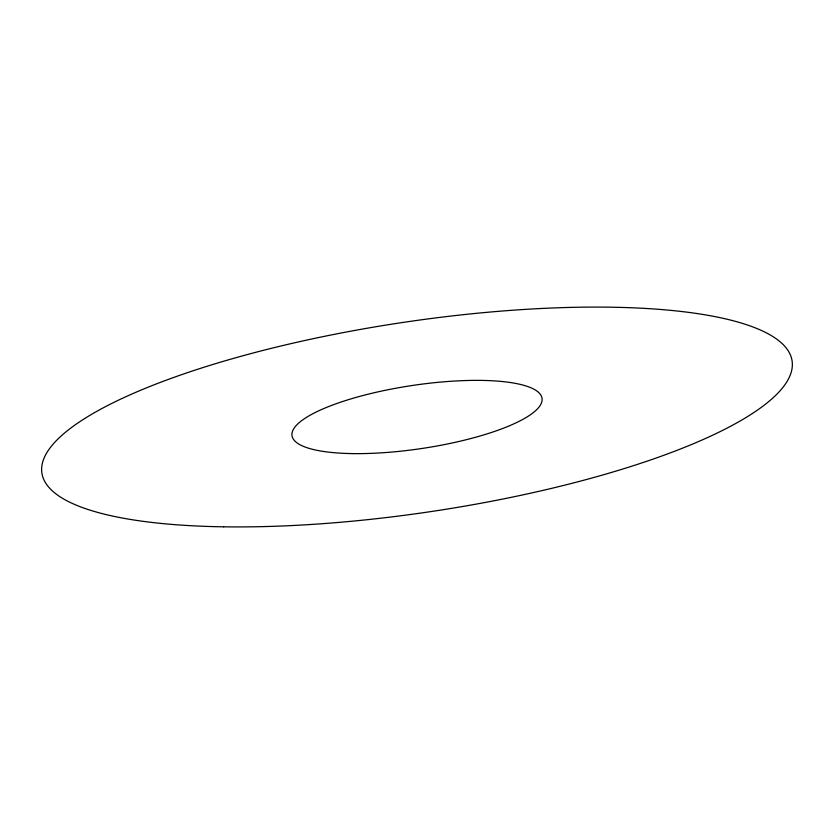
<?xml version="1.0" encoding="UTF-8"?>
<svg xmlns="http://www.w3.org/2000/svg" width="834" height="834" viewBox="0 0 834 834"><rect width="100%" height="100%" fill="white"/><g stroke="black" fill="none" stroke-linecap="round" stroke-linejoin="round"><path stroke-width="1.25" d="M223.637 526.817A379.262 95.597 -8.5 0 0 792.3 366.241A379.262 95.597 -8.5 0 0 235.063 357.942A379.262 95.597 -8.5 0 0 223.637 526.817M352.542 453.602A126.424 31.869 -8.5 0 0 542.1 400.08A126.424 31.869 -8.5 0 0 356.358 397.318A126.424 31.869 -8.5 0 0 352.542 453.602"/></g></svg>
